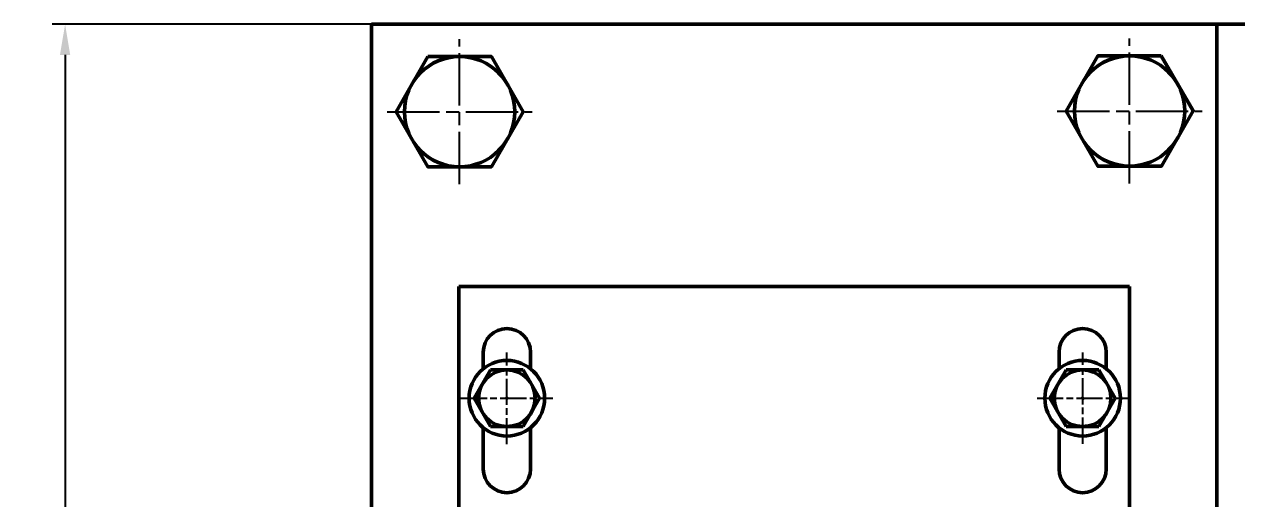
# Model space of a CAD drawing. Header units: millimetres. Extents: x -2161 to -582, y -4625 to -3434.
# Drawn here: x -2067.6 to -1928.9, y -3878 to -3823.7 of the extents above; entities that cross this region are included whole.
import ezdxf

# ---------------------------------------------------------------- set-up
doc = ezdxf.new("R2010")
doc.units = ezdxf.units.MM
doc.header["$LTSCALE"] = 0.5
doc.linetypes.add('AM_ISO08W050', pattern=[18, 12, -1.5, 3, -1.5])
doc.linetypes.add('AM_ISO08W050x2', pattern=[9, 6, -0.75, 1.5, -0.75])
for name, color, linetype, lineweight in [('A.Net Dam Co Ban', 7, 'Continuous', 50), ('AM_0', 7, 'Continuous', 50), ('AM_0N', 7, 'Continuous', 50), ('AM_7', 4, 'AM_ISO08W050', 25)]:
    doc.layers.add(name, color=color, linetype=linetype, lineweight=lineweight)
doc.layers.add('AM_12N', color=7, linetype='Continuous', lineweight=50, plot=False)
doc.styles.add('MyTemplate', font='tcvn+7284-2003i.ttf', dxfattribs={"width": 0.8, "height": 3.5})
doc.dimstyles.new('Copy of MyTemplate', dxfattribs={"dimtxt": 3.5, "dimasz": 3.5, "dimexe": 1.5, "dimexo": 0, "dimtad": 1, "dimtoh": 1, "dimdec": 0, "dimlfac": 3.003, "dimdsep": 46, "dimtxsty": 'MyTemplate', "dimcen": 5, "dimclrd": 3, "dimclre": 3, "dimclrt": 1, "dimadec": 0, "dimazin": 0, "dimtfac": 1, "dimtdec": 0, "dimtmove": 0, "dimatfit": 3, "dimfxl": 1, "dimlwd": 25, "dimlwe": 25, "dimarcsym": 0})

# ---------------------------------------------------------------- blocks, each defined once
blk = doc.blocks.new('*D15')
at = {"layer": 'AM_0', "color": 3, "lineweight": 25, "transparency": 16777216}
for p, q in [((-2027.88, -3823.7), (-2064.42, -3823.7)), ((-2062.92, -3827.2), (-2062.92, -4040)), ((-2027.88, -4043.5), (-2064.42, -4043.5))]:
    blk.add_line(p, q, dxfattribs=at)
at = {"layer": 'AM_0', "color": 3, "transparency": 16777216}
for points in [[(-2063.51, -3827.2), (-2062.34, -3827.2), (-2062.92, -3823.7)], [(-2063.51, -4040), (-2062.34, -4040), (-2062.92, -4043.5)]]:
    blk.add_solid(points, dxfattribs=at)
at = {"layer": 'Defpoints', "color": 0, "transparency": 16777216}
for p in [(-2027.88, -3823.7), (-2062.92, -4043.5), (-2027.88, -4043.5)]:
    blk.add_point(p, dxfattribs=at)
at = {"layer": 'AM_0', "color": 1, "transparency": 16777216, "insert": (-2065.3, -3933.6), "char_height": 3.5, "attachment_point": 5, "rotation": 90, "style": 'MyTemplate'}
blk.add_mtext('660', dxfattribs=at)

msp = doc.modelspace()

# ---------------------------------------------------------------- linework, layer by layer
at = {"layer": 'A.Net Dam Co Ban'}
for p, q in [((-2027.88, -3823.7), (-1931.21, -3823.7)), ((-2017.88, -3879.48), (-2017.88, -3853.7)), ((-2017.88, -3853.7), (-1979.48, -3853.7)), ((-1941.19, -3853.7), (-1979.48, -3853.7)), ((-2015.1, -3861.19), (-2015.1, -3863.09)), ((-2009.7, -3863.09), (-2009.7, -3861.19)), ((-1949.26, -3863.09), (-1949.26, -3861.19)), ((-1943.86, -3861.19), (-1943.86, -3863.09)), ((-2015.1, -3869.83), (-2015.1, -3873.07)), ((-2009.7, -3873.07), (-2009.7, -3869.83)), ((-1949.26, -3873.07), (-1949.26, -3869.83)), ((-1943.86, -3869.83), (-1943.86, -3873.07)), ((-2015.1, -3873.07), (-2015.1, -3874.56)), ((-2009.7, -3874.56), (-2009.7, -3873.07)), ((-1949.26, -3874.56), (-1949.26, -3873.07)), ((-1943.86, -3873.07), (-1943.86, -3874.56))]:
    msp.add_line(p, q, dxfattribs=at)
for centre, start, end in [((-2012.4, -3861.19), 0, 180), ((-1946.56, -3861.19), 0, 180), ((-2012.4, -3874.56), 180, 0), ((-1946.56, -3874.56), 180, 0)]:
    msp.add_arc(centre, 2.7, start, end, dxfattribs=at)
at = {"layer": 'AM_0'}
for p, q in [((-2027.88, -3823.7), (-2027.88, -4223.3)), ((-2027.88, -3823.7), (-2027.88, -4033.5)), ((-1611.61, -3823.7), (-1931.21, -3823.7)), ((-1931.21, -4043.5), (-1931.21, -3823.7)), ((-1941.19, -3879.65), (-1941.19, -3853.7))]:
    msp.add_line(p, q, dxfattribs=at)
for points in [[(-2021.45, -3827.4), (-2025.08, -3833.7), (-2021.45, -3840), (-2014.17, -3840), (-2010.54, -3833.7), (-2014.17, -3827.4)], [(-1937.57, -3827.31), (-1933.91, -3833.6), (-1937.54, -3839.91), (-1944.81, -3839.93), (-1948.46, -3833.63), (-1944.84, -3827.33)]]:
    msp.add_lwpolyline(points, close=True, dxfattribs=at)
for centre in [(-2017.81, -3833.7), (-1941.19, -3833.62)]:
    msp.add_circle(centre, 6.3, dxfattribs=at)
at = {"layer": 'AM_0N'}
for p, q in [((-2016.14, -3866.46), (-2014.27, -3863.22)), ((-2014.27, -3863.22), (-2010.53, -3863.22)), ((-2010.53, -3863.22), (-2008.66, -3866.46)), ((-1948.43, -3863.22), (-1950.3, -3866.46)), ((-1944.69, -3863.22), (-1948.43, -3863.22)), ((-1942.82, -3866.46), (-1944.69, -3863.22)), ((-2014.27, -3869.7), (-2016.14, -3866.46)), ((-2008.66, -3866.46), (-2010.53, -3869.7)), ((-1950.3, -3866.46), (-1948.43, -3869.7)), ((-1944.69, -3869.7), (-1942.82, -3866.46)), ((-2010.53, -3869.7), (-2014.27, -3869.7)), ((-1948.43, -3869.7), (-1944.69, -3869.7))]:
    msp.add_line(p, q, dxfattribs=at)
at = {"layer": 'AM_0N', "extrusion": (0, 0, -1)}
for radius in [4.32, 3.24]:
    msp.add_circle((2012.4, -3866.46), radius, dxfattribs=at)
at = {"layer": 'AM_0N'}
for radius in [4.32, 3.24]:
    msp.add_circle((-1946.56, -3866.46), radius, dxfattribs=at)
at = {"layer": 'AM_12N', "color": 4}
for p, q in [((-2012.41, -3866.47), (-2012.38, -3866.44)), ((-2012.38, -3866.47), (-2012.41, -3866.44)), ((-2008.09, -3866.47), (-2008.06, -3866.44)), ((-2008.06, -3866.47), (-2008.09, -3866.44)), ((-1950.86, -3866.47), (-1950.89, -3866.44)), ((-1950.89, -3866.47), (-1950.86, -3866.44)), ((-1946.54, -3866.47), (-1946.57, -3866.44)), ((-1946.57, -3866.47), (-1946.54, -3866.44))]:
    msp.add_line(p, q, dxfattribs=at)
for centre in [(-2012.4, -3866.46), (-2008.08, -3866.46), (-1950.88, -3866.46), (-1946.56, -3866.46)]:
    msp.add_circle(centre, 0.0162, dxfattribs=at)
at = {"layer": 'AM_7'}
for p, q in [((-2017.81, -3842), (-2017.81, -3825.4)), ((-1941.19, -3841.92), (-1941.19, -3825.32)), ((-2026.11, -3833.7), (-2009.51, -3833.7)), ((-1949.49, -3833.62), (-1932.89, -3833.62))]:
    msp.add_line(p, q, dxfattribs=at)
at = {"layer": 'AM_7', "linetype": 'AM_ISO08W050x2'}
for p, q in [((-2012.41, -3871.73), (-2012.41, -3861.22)), ((-1946.54, -3871.66), (-1946.54, -3861.22)), ((-2017.67, -3866.47), (-2007.16, -3866.47)), ((-1951.77, -3866.44), (-1941.32, -3866.44))]:
    msp.add_line(p, q, dxfattribs=at)

# ---------------------------------------------------------------- dimensions: what is measured, and where the dimension line sits
at = {"layer": 'AM_0'}
dim = msp.add_linear_dim(base=(-2062.92, -4043.5), p1=(-2027.88, -3823.7), p2=(-2027.88, -4043.5), angle=90, dimstyle='Copy of MyTemplate', dxfattribs=at)
dim.commit()
dim.dimension.update_dxf_attribs({"geometry": '*D15', "text_midpoint": (-2065.3, -3933.6)})

doc.saveas('drawing.dxf')
